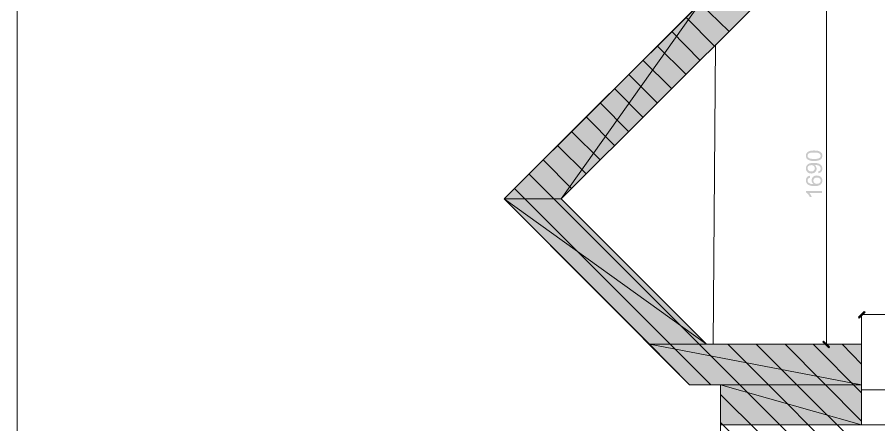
# Model space of a CAD drawing. Header units: inches. Extents: x 23 to 314, y 14 to 225.
# Drawn here: x 23.2 to 82.5, y 52.8 to 80.9 of the extents above; entities that cross this region are included whole.
import ezdxf

# ---------------------------------------------------------------- set-up
doc = ezdxf.new("R2010")
doc.units = ezdxf.units.IN
for name, color, linetype in [('BUYSER', 7, 'Continuous'), ('DIM', 7, 'Continuous'), ('KAHUYQNER', 7, 'Continuous'), ('PDF_0', 7, 'Continuous'), ('walls', 7, 'Continuous')]:
    doc.layers.add(name, color=color, linetype=linetype)

msp = doc.modelspace()

# ---------------------------------------------------------------- hatches: boundary and pattern name
at = {"layer": 'BUYSER', "true_color": 0x939598, "transparency": 33554687}
for points in [[(60.641, 68.383), (56.717, 68.383), (70.121, 81.736), (74.046, 81.736)], [(70.631, 58.393), (66.706, 58.393), (56.717, 68.383), (60.641, 68.383)], [(81.283, 55.59), (69.459, 55.59), (66.706, 58.393), (81.283, 58.393)], [(81.283, 52.837), (71.599, 52.837), (71.599, 55.59), (81.283, 55.59)]]:
    msp.add_hatch(color=252, dxfattribs=at).paths.add_polyline_path(points, flags=0)
at = {"layer": 'DIM', "true_color": 0x6ec1dd, "transparency": 33554687}
h = msp.add_hatch(color=133, dxfattribs=at)
edge = h.paths.add_edge_path(flags=0)
edge.add_spline(control_points=[(78.035, 70.981), (77.97, 70.981), (77.911, 70.984), (77.858, 70.991), (77.805, 70.997), (77.758, 71.008), (77.719, 71.021), (77.639, 71.048), (77.577, 71.089), (77.533, 71.142), (77.49, 71.195), (77.468, 71.262), (77.468, 71.343), (77.468, 71.402), (77.48, 71.454), (77.504, 71.499), (77.528, 71.544), (77.562, 71.581), (77.607, 71.61), (77.652, 71.639), (77.707, 71.662), (77.772, 71.679), (77.837, 71.696), (77.925, 71.704), (78.035, 71.704), (78.166, 71.704), (78.272, 71.691), (78.35, 71.665), (78.429, 71.638), (78.491, 71.598), (78.535, 71.544), (78.579, 71.491), (78.601, 71.423), (78.601, 71.343), (78.601, 71.236), (78.563, 71.152), (78.486, 71.091), (78.393, 71.018), (78.243, 70.981), (78.035, 70.981)], knot_values=[0, 0, 0, 0, 1, 1, 1, 2, 2, 2, 3, 3, 3, 4, 4, 4, 5, 5, 5, 6, 6, 6, 7, 7, 7, 8, 8, 8, 9, 9, 9, 10, 10, 10, 11, 11, 11, 12, 12, 12, 13, 13, 13, 13], degree=3, periodic=1)
edge = h.paths.add_edge_path(flags=0)
edge.add_spline(control_points=[(78.035, 71.121), (78.216, 71.121), (78.337, 71.142), (78.398, 71.185), (78.458, 71.227), (78.489, 71.28), (78.489, 71.343), (78.489, 71.404), (78.458, 71.457), (78.398, 71.5), (78.337, 71.543), (78.216, 71.564), (78.035, 71.564), (77.852, 71.564), (77.731, 71.543), (77.671, 71.501), (77.611, 71.458), (77.581, 71.405), (77.581, 71.341), (77.581, 71.279), (77.607, 71.229), (77.66, 71.191), (77.728, 71.144), (77.853, 71.121), (78.035, 71.121)], knot_values=[0, 0, 0, 0, 1, 1, 1, 2, 2, 2, 3, 3, 3, 4, 4, 4, 5, 5, 5, 6, 6, 6, 7, 7, 7, 8, 8, 8, 8], degree=3, periodic=1)
h = msp.add_hatch(color=133, dxfattribs=at)
edge = h.paths.add_edge_path(flags=0)
edge.add_spline(control_points=[(78.325, 70.14), (78.325, 70.14), (78.313, 70.271), (78.313, 70.271), (78.374, 70.281), (78.419, 70.302), (78.447, 70.334), (78.475, 70.366), (78.489, 70.406), (78.489, 70.455), (78.489, 70.497), (78.479, 70.534), (78.46, 70.565), (78.441, 70.596), (78.416, 70.622), (78.384, 70.641), (78.353, 70.661), (78.309, 70.678), (78.254, 70.692), (78.199, 70.706), (78.144, 70.713), (78.087, 70.713), (78.087, 70.713), (78.06, 70.713), (78.06, 70.713), (78.102, 70.687), (78.137, 70.649), (78.165, 70.602), (78.192, 70.554), (78.206, 70.503), (78.206, 70.448), (78.206, 70.357), (78.173, 70.28), (78.106, 70.216), (78.039, 70.151), (77.952, 70.119), (77.843, 70.119), (77.731, 70.119), (77.64, 70.153), (77.571, 70.219), (77.502, 70.286), (77.468, 70.369), (77.468, 70.468), (77.468, 70.504), (77.473, 70.538), (77.482, 70.571), (77.492, 70.605), (77.507, 70.636), (77.526, 70.666), (77.565, 70.726), (77.621, 70.771), (77.692, 70.802), (77.764, 70.833), (77.868, 70.849), (78.005, 70.849), (78.146, 70.849), (78.259, 70.834), (78.343, 70.803), (78.427, 70.773), (78.491, 70.727), (78.535, 70.666), (78.579, 70.605), (78.601, 70.533), (78.601, 70.452), (78.601, 70.365), (78.577, 70.295), (78.529, 70.24), (78.481, 70.185), (78.413, 70.152), (78.325, 70.14)], knot_values=[0, 0, 0, 0, 1, 1, 1, 2, 2, 2, 3, 3, 3, 4, 4, 4, 5, 5, 5, 6, 6, 6, 7, 7, 7, 8, 8, 8, 9, 9, 9, 10, 10, 10, 11, 11, 11, 12, 12, 12, 13, 13, 13, 14, 14, 14, 15, 15, 15, 16, 16, 16, 17, 17, 17, 18, 18, 18, 19, 19, 19, 20, 20, 20, 21, 21, 21, 22, 22, 22, 23, 23, 23, 23], degree=3, periodic=1)
edge = h.paths.add_edge_path(flags=0)
edge.add_spline(control_points=[(77.836, 70.697), (77.757, 70.697), (77.695, 70.677), (77.649, 70.635), (77.604, 70.593), (77.581, 70.543), (77.581, 70.485), (77.581, 70.424), (77.606, 70.372), (77.655, 70.327), (77.704, 70.282), (77.768, 70.259), (77.847, 70.259), (77.917, 70.259), (77.975, 70.281), (78.019, 70.323), (78.063, 70.365), (78.086, 70.418), (78.086, 70.481), (78.086, 70.544), (78.064, 70.595), (78.02, 70.636), (77.976, 70.677), (77.915, 70.697), (77.836, 70.697)], knot_values=[0, 0, 0, 0, 1, 1, 1, 2, 2, 2, 3, 3, 3, 4, 4, 4, 5, 5, 5, 6, 6, 6, 7, 7, 7, 8, 8, 8, 8], degree=3, periodic=1)
h = msp.add_hatch(color=133, dxfattribs=at)
edge = h.paths.add_edge_path(flags=0)
edge.add_spline(control_points=[(77.744, 69.964), (77.744, 69.964), (77.755, 69.829), (77.755, 69.829), (77.701, 69.817), (77.663, 69.8), (77.638, 69.778), (77.599, 69.741), (77.58, 69.696), (77.58, 69.641), (77.58, 69.598), (77.592, 69.56), (77.616, 69.527), (77.647, 69.485), (77.693, 69.451), (77.753, 69.426), (77.783, 69.414), (77.819, 69.404), (77.864, 69.397), (77.908, 69.39), (77.957, 69.387), (78.01, 69.387), (77.96, 69.42), (77.923, 69.46), (77.899, 69.507), (77.874, 69.554), (77.862, 69.604), (77.862, 69.656), (77.862, 69.747), (77.896, 69.825), (77.963, 69.888), (78.03, 69.952), (78.116, 69.984), (78.222, 69.984), (78.291, 69.984), (78.355, 69.969), (78.415, 69.939), (78.475, 69.91), (78.521, 69.868), (78.553, 69.816), (78.585, 69.763), (78.601, 69.703), (78.601, 69.637), (78.601, 69.524), (78.559, 69.431), (78.476, 69.359), (78.392, 69.288), (78.255, 69.252), (78.063, 69.252), (77.848, 69.252), (77.693, 69.291), (77.595, 69.37), (77.51, 69.44), (77.468, 69.533), (77.468, 69.65), (77.468, 69.737), (77.492, 69.808), (77.541, 69.864), (77.59, 69.92), (77.657, 69.953), (77.744, 69.964)], knot_values=[0, 0, 0, 0, 1, 1, 1, 2, 2, 2, 3, 3, 3, 4, 4, 4, 5, 5, 5, 6, 6, 6, 7, 7, 7, 8, 8, 8, 9, 9, 9, 10, 10, 10, 11, 11, 11, 12, 12, 12, 13, 13, 13, 14, 14, 14, 15, 15, 15, 16, 16, 16, 17, 17, 17, 18, 18, 18, 19, 19, 19, 20, 20, 20, 20], degree=3, periodic=1)
edge = h.paths.add_edge_path(flags=0)
edge.add_spline(control_points=[(78.222, 69.408), (78.269, 69.408), (78.313, 69.418), (78.356, 69.438), (78.399, 69.457), (78.431, 69.485), (78.454, 69.521), (78.477, 69.557), (78.489, 69.595), (78.489, 69.634), (78.489, 69.692), (78.466, 69.741), (78.419, 69.783), (78.372, 69.824), (78.309, 69.845), (78.23, 69.845), (78.154, 69.845), (78.094, 69.824), (78.05, 69.783), (78.005, 69.742), (77.983, 69.691), (77.983, 69.629), (77.983, 69.568), (78.005, 69.515), (78.049, 69.473), (78.094, 69.43), (78.151, 69.408), (78.222, 69.408)], knot_values=[0, 0, 0, 0, 1, 1, 1, 2, 2, 2, 3, 3, 3, 4, 4, 4, 5, 5, 5, 6, 6, 6, 7, 7, 7, 8, 8, 8, 9, 9, 9, 9], degree=3, periodic=1)
h = msp.add_hatch(color=133, dxfattribs=at)
edge = h.paths.add_edge_path(flags=0)
edge.add_spline(control_points=[(78.582, 68.909), (78.582, 68.909), (78.582, 68.773), (78.582, 68.773), (78.582, 68.773), (77.714, 68.773), (77.714, 68.773), (77.744, 68.741), (77.775, 68.698), (77.807, 68.645), (77.838, 68.591), (77.862, 68.543), (77.878, 68.5), (77.878, 68.5), (77.747, 68.5), (77.747, 68.5), (77.711, 68.577), (77.667, 68.643), (77.617, 68.7), (77.566, 68.757), (77.516, 68.797), (77.468, 68.821), (77.468, 68.821), (77.468, 68.909), (77.468, 68.909), (77.468, 68.909), (78.582, 68.909), (78.582, 68.909)], knot_values=[0, 0, 0, 0, 1, 1, 1, 2, 2, 2, 3, 3, 3, 4, 4, 4, 5, 5, 5, 6, 6, 6, 7, 7, 7, 8, 8, 8, 9, 9, 9, 9], degree=3, periodic=1)
for points in [[(81.13, 60.177), (81.079, 60.228), (81.487, 60.635), (81.538, 60.584)], [(79.092, 58.189), (79.041, 58.138), (78.633, 58.546), (78.684, 58.597)]]:
    msp.add_hatch(color=133, dxfattribs=at).paths.add_polyline_path(points, flags=0)

# ---------------------------------------------------------------- linework, layer by layer
at = {"layer": 'BUYSER', "color": 251, "linetype": 'Continuous', "lineweight": 5, "true_color": 0x636466}
for points in [[(72.16, 79.901), (70.172, 81.838)], [(71.192, 78.882), (69.204, 80.87)], [(70.172, 77.914), (68.235, 79.901)], [(69.204, 76.945), (67.267, 78.882)], [(68.235, 75.977), (66.248, 77.914)], [(67.267, 74.958), (65.279, 76.945)], [(66.248, 73.989), (64.311, 75.977)], [(65.279, 73.021), (63.342, 74.958)], [(64.311, 72.052), (62.374, 73.989)], [(63.342, 71.033), (61.355, 73.021)], [(62.374, 70.065), (60.386, 72.052)], [(61.355, 69.096), (59.418, 71.033)], [(80.57, 47.944), (58.449, 70.065)], [(70.937, 55.59), (57.43, 69.096)], [(81.793, 48.658), (72.109, 58.393)], [(83.781, 48.658), (74.046, 58.393)], [(81.283, 53.092), (76.034, 58.393)], [(81.283, 55.029), (77.97, 58.393)], [(81.283, 57.017), (79.958, 58.393)], [(79.601, 46.976), (71.599, 54.927)], [(78.633, 45.957), (71.599, 52.99)]]:
    msp.add_lwpolyline(points, dxfattribs=at)
at = {"layer": 'BUYSER', "color": 252, "linetype": 'Continuous', "lineweight": 5, "true_color": 0x939598}
for points in [[(60.641, 68.383), (56.717, 68.383), (70.121, 81.736)], [(60.641, 68.383), (74.046, 81.736), (70.121, 81.736)], [(70.121, 81.736), (60.641, 68.383)], [(70.631, 58.393), (60.641, 68.383), (56.717, 68.383)], [(70.631, 58.393), (66.706, 58.393), (56.717, 68.383)], [(56.717, 68.383), (70.631, 58.393)], [(81.283, 55.59), (81.283, 58.393), (66.706, 58.393)], [(81.283, 55.59), (69.459, 55.59), (66.706, 58.393)], [(66.706, 58.393), (81.283, 55.59)], [(81.283, 52.837), (81.283, 55.59), (71.599, 55.59)], [(81.283, 52.837), (71.599, 52.837), (71.599, 55.59)], [(71.599, 55.59), (81.283, 52.837)]]:
    msp.add_lwpolyline(points, dxfattribs=at)
at = {"layer": 'DIM', "color": 133, "linetype": 'Continuous', "lineweight": 5, "true_color": 0x6ec1dd}
for points in [[(72.517, 58.393), (78.888, 58.393), (78.888, 81.787)], [(81.13, 60.177), (81.079, 60.228), (81.487, 60.635)], [(81.13, 60.177), (81.538, 60.584), (81.487, 60.635)], [(81.487, 60.635), (81.13, 60.177)], [(81.283, 54.213), (81.283, 60.432)], [(121.548, 54.213), (121.548, 60.432), (81.283, 60.432)], [(79.092, 58.189), (78.684, 58.597), (78.633, 58.546)], [(79.092, 58.189), (79.041, 58.138), (78.633, 58.546)], [(78.633, 58.546), (79.092, 58.189)]]:
    msp.add_lwpolyline(points, dxfattribs=at)
at = {"layer": 'KAHUYQNER', "color": 8, "linetype": 'Continuous', "lineweight": 5, "true_color": 0x767676}
msp.add_lwpolyline([(71.242, 78.984), (71.09, 58.393)], dxfattribs=at)
msp.add_lwpolyline([(81.283, 55.233), (81.283, 52.837), (121.548, 52.837), (121.548, 55.233), (81.283, 55.233)], close=True, dxfattribs=at)
at = {"layer": 'PDF_0', "color": 18, "linetype": 'Continuous', "lineweight": 5, "true_color": 0x000000}
msp.add_lwpolyline([(23.23, 224.601), (23.23, 13.592), (313.75, 13.592)], dxfattribs=at)
at = {"layer": 'walls', "color": 18, "linetype": 'Continuous', "lineweight": 5, "true_color": 0x000000}
msp.add_lwpolyline([(51.11, 104.825), (51.11, 84.692), (71.242, 84.692), (71.242, 82.909), (56.717, 68.383), (69.459, 55.59), (71.599, 55.59), (71.599, 50.748), (68.031, 47.129), (73.893, 41.267), (81.283, 48.658), (121.548, 48.658), (121.548, 52.837), (81.283, 52.837), (81.283, 58.393), (70.631, 58.393), (60.641, 68.383), (74.046, 81.736), (74.046, 87.496), (53.913, 87.496), (53.913, 104.825)], dxfattribs=at)

doc.saveas('drawing.dxf')
